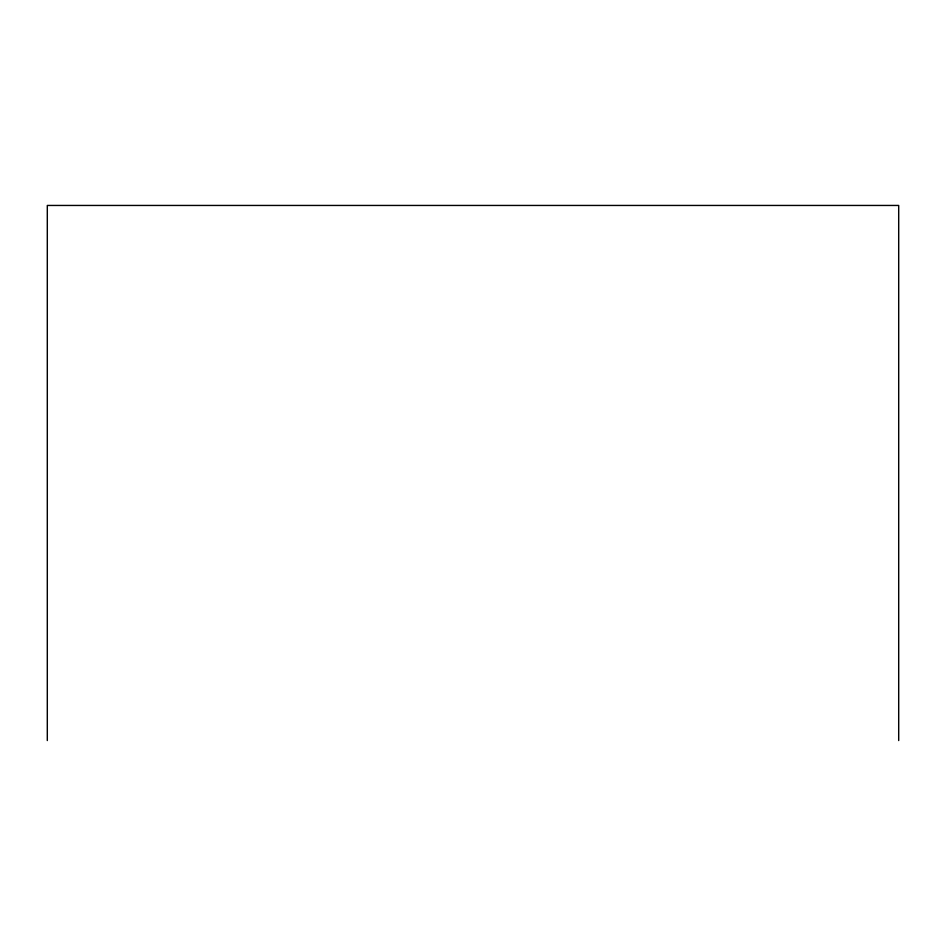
<?xml version="1.0" encoding="UTF-8"?>
<svg xmlns="http://www.w3.org/2000/svg" width="946" height="946" viewBox="0 0 946 946"><rect width="100%" height="100%" fill="white"/><g stroke="black" fill="none" stroke-linecap="round" stroke-linejoin="round"><path stroke-width="1.42" d="M898.7 740.552L898.7 205.448L47.3 205.448L47.3 740.552"/></g></svg>
